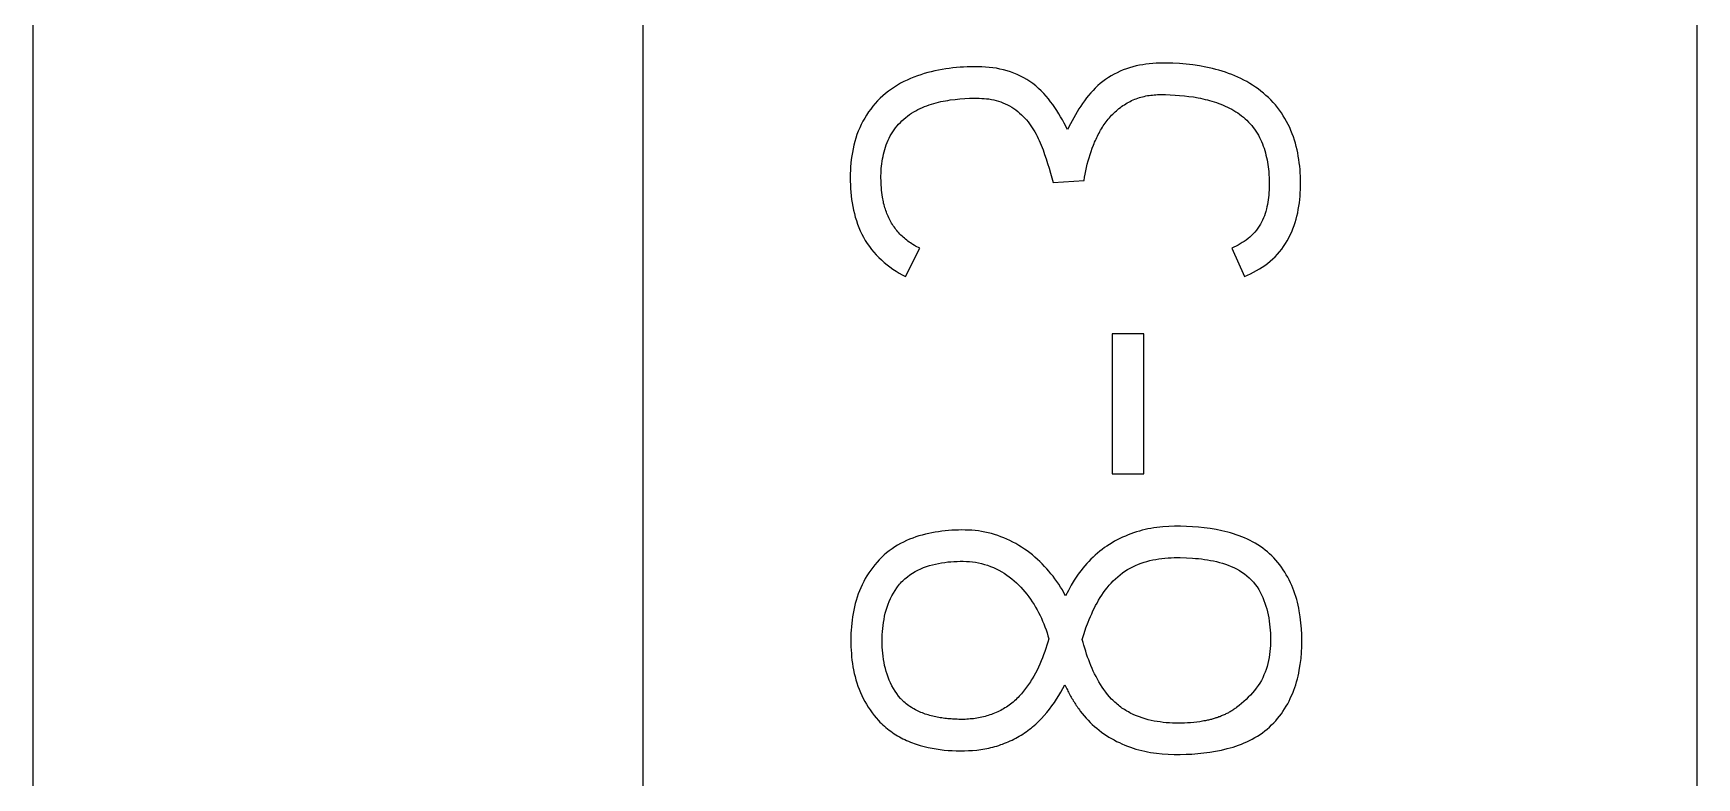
# Model space of a CAD drawing. Header units: inches. Extents: x 9000 to 22395, y 8106 to 17135.
# Drawn here: x 10400.8 to 10414.13, y 8308.34 to 8314.31 of the extents above; entities that cross this region are included whole.
import ezdxf

# ---------------------------------------------------------------- set-up
doc = ezdxf.new("R2010")
doc.units = ezdxf.units.IN
doc.header["$MEASUREMENT"] = 0
doc.layers.add('20000_FRONT_O', color=7, linetype='Continuous')
doc.layers.add('20500_FRONT_O_LABELING', color=7, linetype='Continuous')

msp = doc.modelspace()

# ---------------------------------------------------------------- linework, layer by layer
at = {"layer": '20000_FRONT_O', "linetype": 'Continuous'}
for p, q in [((10400.798, 8294.993), (10400.798, 8517.173)), ((10405.686, 8298.787), (10405.686, 8372.755)), ((10414.129, 8351.649), (10414.129, 8298.104))]:
    msp.add_line(p, q, dxfattribs=at)
at = {"layer": '20500_FRONT_O_LABELING', "linetype": 'Continuous'}
for p, q in [((10408.95, 8313.185), (10408.972, 8313.11)), ((10408.972, 8313.11), (10409.219, 8313.124)), ((10407.788, 8312.355), (10407.902, 8312.582)), ((10410.402, 8312.582), (10410.506, 8312.355)), ((10409.445, 8311.896), (10409.445, 8310.772)), ((10409.697, 8311.896), (10409.445, 8311.896)), ((10409.697, 8310.772), (10409.697, 8311.896)), ((10409.445, 8310.772), (10409.697, 8310.772))]:
    msp.add_line(p, q, dxfattribs=at)
for points in [[(10409.086, 8313.534), (10409.059, 8313.585), (10409.045, 8313.611), (10409.031, 8313.636), (10409.016, 8313.661), (10409.001, 8313.686), (10408.985, 8313.71), (10408.968, 8313.734), (10408.951, 8313.757), (10408.934, 8313.78), (10408.915, 8313.802), (10408.896, 8313.823), (10408.875, 8313.844), (10408.854, 8313.864), (10408.832, 8313.884), (10408.809, 8313.902), (10408.785, 8313.919), (10408.761, 8313.935), (10408.736, 8313.95), (10408.71, 8313.963), (10408.684, 8313.975), (10408.657, 8313.986), (10408.629, 8313.996), (10408.602, 8314.005), (10408.573, 8314.013), (10408.545, 8314.019), (10408.516, 8314.025), (10408.487, 8314.029), (10408.458, 8314.032), (10408.429, 8314.034), (10408.399, 8314.036), (10408.37, 8314.037), (10408.341, 8314.037), (10408.312, 8314.037), (10408.283, 8314.036), (10408.254, 8314.035), (10408.225, 8314.033), (10408.196, 8314.031), (10408.167, 8314.028), (10408.138, 8314.024), (10408.11, 8314.02), (10408.081, 8314.015), (10408.052, 8314.01), (10408.024, 8314.004), (10407.995, 8313.998), (10407.967, 8313.991), (10407.938, 8313.983), (10407.91, 8313.974), (10407.883, 8313.964), (10407.855, 8313.954), (10407.828, 8313.943), (10407.801, 8313.931), (10407.775, 8313.918), (10407.749, 8313.905), (10407.724, 8313.89), (10407.699, 8313.875), (10407.675, 8313.859), (10407.652, 8313.842), (10407.629, 8313.824), (10407.607, 8313.805), (10407.586, 8313.785), (10407.565, 8313.765), (10407.546, 8313.743), (10407.527, 8313.721), (10407.509, 8313.698), (10407.492, 8313.675), (10407.476, 8313.65), (10407.461, 8313.626), (10407.446, 8313.6), (10407.433, 8313.574), (10407.421, 8313.547), (10407.409, 8313.52), (10407.399, 8313.493), (10407.39, 8313.465), (10407.381, 8313.437), (10407.374, 8313.409), (10407.368, 8313.38), (10407.362, 8313.351), (10407.357, 8313.323), (10407.353, 8313.294), (10407.35, 8313.265), (10407.348, 8313.236), (10407.346, 8313.207), (10407.345, 8313.178), (10407.345, 8313.149), (10407.345, 8313.119), (10407.346, 8313.09), (10407.348, 8313.061), (10407.35, 8313.032), (10407.353, 8313.003), (10407.356, 8312.974), (10407.36, 8312.945), (10407.366, 8312.917), (10407.372, 8312.888), (10407.379, 8312.86), (10407.386, 8312.832), (10407.395, 8312.804), (10407.404, 8312.776), (10407.415, 8312.749), (10407.426, 8312.722), (10407.439, 8312.696), (10407.452, 8312.67), (10407.466, 8312.645), (10407.482, 8312.621), (10407.499, 8312.597), (10407.516, 8312.573), (10407.535, 8312.551), (10407.554, 8312.529), (10407.574, 8312.508), (10407.595, 8312.488), (10407.617, 8312.468), (10407.64, 8312.45), (10407.663, 8312.432), (10407.687, 8312.415), (10407.712, 8312.399), (10407.737, 8312.383), (10407.762, 8312.369), (10407.788, 8312.355)], [(10410.506, 8312.355), (10410.53, 8312.366), (10410.554, 8312.378), (10410.578, 8312.39), (10410.601, 8312.403), (10410.624, 8312.416), (10410.647, 8312.43), (10410.669, 8312.445), (10410.69, 8312.461), (10410.711, 8312.478), (10410.731, 8312.496), (10410.75, 8312.514), (10410.769, 8312.534), (10410.786, 8312.554), (10410.803, 8312.575), (10410.818, 8312.597), (10410.833, 8312.62), (10410.847, 8312.642), (10410.86, 8312.666), (10410.872, 8312.69), (10410.883, 8312.714), (10410.893, 8312.738), (10410.902, 8312.764), (10410.911, 8312.789), (10410.918, 8312.815), (10410.925, 8312.84), (10410.931, 8312.867), (10410.936, 8312.893), (10410.941, 8312.92), (10410.945, 8312.946), (10410.948, 8312.973), (10410.95, 8313), (10410.952, 8313.027), (10410.953, 8313.053), (10410.954, 8313.08), (10410.954, 8313.134), (10410.953, 8313.161), (10410.952, 8313.187), (10410.95, 8313.214), (10410.947, 8313.241), (10410.944, 8313.267), (10410.941, 8313.294), (10410.936, 8313.32), (10410.931, 8313.346), (10410.926, 8313.372), (10410.92, 8313.398), (10410.913, 8313.424), (10410.905, 8313.45), (10410.897, 8313.475), (10410.887, 8313.5), (10410.877, 8313.525), (10410.867, 8313.55), (10410.855, 8313.574), (10410.842, 8313.598), (10410.829, 8313.622), (10410.815, 8313.644), (10410.8, 8313.667), (10410.785, 8313.689), (10410.769, 8313.71), (10410.752, 8313.731), (10410.734, 8313.751), (10410.716, 8313.771), (10410.697, 8313.79), (10410.677, 8313.808), (10410.657, 8313.826), (10410.636, 8313.843), (10410.615, 8313.86), (10410.593, 8313.875), (10410.57, 8313.89), (10410.547, 8313.904), (10410.524, 8313.918), (10410.5, 8313.931), (10410.476, 8313.943), (10410.452, 8313.954), (10410.427, 8313.965), (10410.402, 8313.975), (10410.377, 8313.984), (10410.352, 8313.993), (10410.326, 8314.002), (10410.3, 8314.009), (10410.274, 8314.016), (10410.248, 8314.023), (10410.222, 8314.029), (10410.196, 8314.034), (10410.143, 8314.044), (10410.09, 8314.052), (10410.037, 8314.059), (10409.983, 8314.063), (10409.93, 8314.066), (10409.876, 8314.067), (10409.823, 8314.066), (10409.796, 8314.065), (10409.769, 8314.063), (10409.742, 8314.061), (10409.715, 8314.058), (10409.689, 8314.054), (10409.662, 8314.049), (10409.636, 8314.044), (10409.61, 8314.037), (10409.584, 8314.029), (10409.558, 8314.021), (10409.533, 8314.012), (10409.509, 8314.001), (10409.484, 8313.99), (10409.46, 8313.978), (10409.437, 8313.965), (10409.414, 8313.951), (10409.392, 8313.936), (10409.37, 8313.92), (10409.349, 8313.904), (10409.329, 8313.886), (10409.309, 8313.867), (10409.291, 8313.848), (10409.273, 8313.828), (10409.255, 8313.808), (10409.239, 8313.787), (10409.223, 8313.765), (10409.207, 8313.744), (10409.192, 8313.721), (10409.178, 8313.699), (10409.164, 8313.676), (10409.137, 8313.629), (10409.111, 8313.581), (10409.086, 8313.534)], [(10407.604, 8312.991), (10407.601, 8313.011), (10407.598, 8313.03), (10407.596, 8313.049), (10407.595, 8313.068), (10407.593, 8313.088), (10407.592, 8313.107), (10407.592, 8313.126), (10407.591, 8313.145), (10407.591, 8313.164), (10407.592, 8313.184), (10407.593, 8313.203), (10407.594, 8313.222), (10407.596, 8313.241), (10407.598, 8313.26), (10407.601, 8313.28), (10407.604, 8313.299), (10407.608, 8313.318), (10407.612, 8313.337), (10407.617, 8313.356), (10407.622, 8313.375), (10407.628, 8313.393), (10407.634, 8313.412), (10407.642, 8313.43), (10407.649, 8313.448), (10407.658, 8313.465), (10407.666, 8313.483), (10407.676, 8313.5), (10407.686, 8313.516), (10407.697, 8313.532), (10407.708, 8313.548), (10407.721, 8313.563), (10407.733, 8313.577), (10407.747, 8313.591), (10407.76, 8313.605), (10407.775, 8313.618), (10407.79, 8313.63), (10407.805, 8313.642), (10407.821, 8313.654), (10407.837, 8313.664), (10407.854, 8313.675), (10407.87, 8313.684), (10407.888, 8313.694), (10407.905, 8313.702), (10407.923, 8313.71), (10407.941, 8313.718), (10407.959, 8313.725), (10407.978, 8313.732), (10407.996, 8313.738), (10408.015, 8313.743), (10408.033, 8313.748), (10408.052, 8313.753), (10408.071, 8313.758), (10408.09, 8313.761), (10408.109, 8313.765), (10408.128, 8313.768), (10408.147, 8313.771), (10408.186, 8313.776), (10408.224, 8313.78), (10408.263, 8313.783), (10408.302, 8313.785), (10408.321, 8313.786), (10408.341, 8313.786), (10408.36, 8313.786), (10408.379, 8313.785), (10408.399, 8313.784), (10408.418, 8313.783), (10408.437, 8313.781), (10408.456, 8313.779), (10408.476, 8313.775), (10408.495, 8313.772), (10408.514, 8313.767), (10408.533, 8313.762), (10408.551, 8313.756), (10408.569, 8313.748), (10408.587, 8313.741), (10408.605, 8313.732), (10408.622, 8313.723), (10408.639, 8313.713), (10408.656, 8313.702), (10408.672, 8313.691), (10408.687, 8313.679), (10408.702, 8313.666), (10408.717, 8313.653), (10408.731, 8313.639), (10408.745, 8313.625), (10408.758, 8313.611), (10408.77, 8313.596), (10408.782, 8313.58), (10408.793, 8313.564), (10408.804, 8313.548), (10408.815, 8313.532), (10408.825, 8313.515), (10408.834, 8313.498), (10408.844, 8313.48), (10408.852, 8313.463), (10408.86, 8313.445), (10408.868, 8313.427), (10408.876, 8313.409), (10408.883, 8313.391), (10408.89, 8313.372), (10408.903, 8313.335), (10408.915, 8313.298), (10408.927, 8313.261), (10408.939, 8313.223), (10408.95, 8313.185)], [(10409.219, 8313.124), (10409.223, 8313.151), (10409.228, 8313.177), (10409.233, 8313.204), (10409.239, 8313.23), (10409.245, 8313.256), (10409.252, 8313.282), (10409.259, 8313.308), (10409.267, 8313.334), (10409.275, 8313.359), (10409.284, 8313.385), (10409.294, 8313.41), (10409.299, 8313.422), (10409.304, 8313.434), (10409.31, 8313.446), (10409.315, 8313.458), (10409.321, 8313.471), (10409.327, 8313.482), (10409.333, 8313.494), (10409.339, 8313.506), (10409.346, 8313.518), (10409.352, 8313.529), (10409.359, 8313.541), (10409.366, 8313.552), (10409.373, 8313.563), (10409.381, 8313.574), (10409.389, 8313.585), (10409.397, 8313.596), (10409.405, 8313.607), (10409.413, 8313.617), (10409.422, 8313.628), (10409.431, 8313.638), (10409.44, 8313.648), (10409.449, 8313.657), (10409.459, 8313.667), (10409.468, 8313.676), (10409.478, 8313.685), (10409.489, 8313.694), (10409.499, 8313.702), (10409.51, 8313.71), (10409.52, 8313.718), (10409.531, 8313.726), (10409.542, 8313.733), (10409.554, 8313.74), (10409.565, 8313.747), (10409.577, 8313.754), (10409.588, 8313.76), (10409.6, 8313.766), (10409.612, 8313.771), (10409.625, 8313.777), (10409.637, 8313.781), (10409.65, 8313.786), (10409.662, 8313.79), (10409.675, 8313.794), (10409.688, 8313.797), (10409.701, 8313.8), (10409.714, 8313.803), (10409.727, 8313.806), (10409.741, 8313.808), (10409.754, 8313.81), (10409.767, 8313.811), (10409.781, 8313.812), (10409.794, 8313.813), (10409.808, 8313.814), (10409.821, 8313.815), (10409.835, 8313.815)], [(10409.835, 8313.815), (10409.872, 8313.814), (10409.91, 8313.813), (10409.948, 8313.811), (10409.985, 8313.808), (10410.023, 8313.805), (10410.06, 8313.8), (10410.097, 8313.795), (10410.134, 8313.788), (10410.152, 8313.785), (10410.171, 8313.781), (10410.189, 8313.776), (10410.207, 8313.772), (10410.225, 8313.767), (10410.243, 8313.762), (10410.262, 8313.756), (10410.28, 8313.75), (10410.298, 8313.744), (10410.315, 8313.737), (10410.333, 8313.73), (10410.351, 8313.722), (10410.368, 8313.714), (10410.385, 8313.706), (10410.402, 8313.697), (10410.418, 8313.687), (10410.435, 8313.677), (10410.451, 8313.667), (10410.466, 8313.656), (10410.481, 8313.645), (10410.496, 8313.633), (10410.51, 8313.621), (10410.524, 8313.608), (10410.537, 8313.594), (10410.55, 8313.58), (10410.563, 8313.566), (10410.574, 8313.551), (10410.586, 8313.536), (10410.596, 8313.52), (10410.606, 8313.504), (10410.616, 8313.488), (10410.625, 8313.471), (10410.633, 8313.454), (10410.641, 8313.437), (10410.649, 8313.419), (10410.655, 8313.402), (10410.662, 8313.384), (10410.667, 8313.366), (10410.673, 8313.347), (10410.677, 8313.329), (10410.682, 8313.31), (10410.686, 8313.292), (10410.689, 8313.273), (10410.692, 8313.254), (10410.695, 8313.236), (10410.697, 8313.217), (10410.699, 8313.198), (10410.7, 8313.179), (10410.702, 8313.141), (10410.703, 8313.123), (10410.703, 8313.104), (10410.703, 8313.085), (10410.703, 8313.066), (10410.702, 8313.047), (10410.701, 8313.028), (10410.699, 8313.009), (10410.697, 8312.99), (10410.695, 8312.971), (10410.692, 8312.952), (10410.689, 8312.934), (10410.685, 8312.915), (10410.681, 8312.897), (10410.676, 8312.878), (10410.67, 8312.86), (10410.664, 8312.842), (10410.657, 8312.825), (10410.649, 8312.807), (10410.641, 8312.79), (10410.632, 8312.774), (10410.622, 8312.758), (10410.611, 8312.742), (10410.6, 8312.727), (10410.588, 8312.712), (10410.575, 8312.698), (10410.561, 8312.685), (10410.547, 8312.672), (10410.533, 8312.66), (10410.518, 8312.648), (10410.502, 8312.637), (10410.486, 8312.627), (10410.47, 8312.617), (10410.454, 8312.607), (10410.437, 8312.598), (10410.42, 8312.59), (10410.402, 8312.582)], [(10407.902, 8312.582), (10407.891, 8312.587), (10407.88, 8312.593), (10407.869, 8312.599), (10407.859, 8312.605), (10407.848, 8312.612), (10407.838, 8312.618), (10407.828, 8312.625), (10407.818, 8312.632), (10407.808, 8312.639), (10407.798, 8312.647), (10407.789, 8312.654), (10407.779, 8312.662), (10407.77, 8312.67), (10407.761, 8312.679), (10407.752, 8312.687), (10407.743, 8312.696), (10407.735, 8312.705), (10407.727, 8312.714), (10407.719, 8312.724), (10407.711, 8312.733), (10407.704, 8312.743), (10407.697, 8312.753), (10407.69, 8312.763), (10407.683, 8312.773), (10407.677, 8312.783), (10407.671, 8312.794), (10407.665, 8312.804), (10407.659, 8312.815), (10407.654, 8312.826), (10407.649, 8312.838), (10407.644, 8312.849), (10407.639, 8312.861), (10407.635, 8312.872), (10407.631, 8312.884), (10407.627, 8312.895), (10407.623, 8312.907), (10407.62, 8312.919), (10407.616, 8312.931), (10407.613, 8312.943), (10407.611, 8312.955), (10407.608, 8312.967), (10407.606, 8312.979), (10407.604, 8312.991)], [(10409.071, 8309.795), (10409.058, 8309.819), (10409.045, 8309.842), (10409.031, 8309.864), (10409.016, 8309.887), (10409.002, 8309.909), (10408.986, 8309.93), (10408.971, 8309.951), (10408.954, 8309.972), (10408.937, 8309.992), (10408.92, 8310.012), (10408.902, 8310.031), (10408.884, 8310.05), (10408.865, 8310.069), (10408.845, 8310.087), (10408.825, 8310.105), (10408.805, 8310.122), (10408.784, 8310.139), (10408.762, 8310.155), (10408.741, 8310.17), (10408.718, 8310.185), (10408.696, 8310.199), (10408.673, 8310.213), (10408.649, 8310.225), (10408.625, 8310.238), (10408.601, 8310.249), (10408.577, 8310.26), (10408.552, 8310.269), (10408.527, 8310.278), (10408.502, 8310.287), (10408.476, 8310.294), (10408.45, 8310.3), (10408.424, 8310.306), (10408.398, 8310.311), (10408.372, 8310.315), (10408.346, 8310.318), (10408.319, 8310.32), (10408.292, 8310.321), (10408.266, 8310.322), (10408.239, 8310.323), (10408.212, 8310.322), (10408.186, 8310.321), (10408.159, 8310.32), (10408.132, 8310.318), (10408.106, 8310.315), (10408.079, 8310.312), (10408.053, 8310.309), (10408.027, 8310.305), (10408, 8310.3), (10407.974, 8310.295), (10407.948, 8310.289), (10407.922, 8310.282), (10407.896, 8310.275), (10407.871, 8310.267), (10407.846, 8310.258), (10407.821, 8310.248), (10407.796, 8310.237), (10407.772, 8310.226), (10407.748, 8310.214), (10407.725, 8310.201), (10407.702, 8310.187), (10407.68, 8310.172), (10407.658, 8310.156), (10407.637, 8310.139), (10407.617, 8310.122), (10407.597, 8310.103), (10407.578, 8310.084), (10407.56, 8310.064), (10407.542, 8310.044), (10407.525, 8310.023), (10407.509, 8310.001), (10407.494, 8309.979), (10407.479, 8309.956), (10407.466, 8309.933), (10407.453, 8309.909), (10407.441, 8309.884), (10407.43, 8309.86), (10407.419, 8309.835), (10407.41, 8309.81), (10407.401, 8309.784), (10407.393, 8309.758), (10407.386, 8309.732), (10407.379, 8309.706), (10407.374, 8309.68), (10407.368, 8309.654), (10407.364, 8309.627), (10407.36, 8309.6), (10407.357, 8309.574), (10407.355, 8309.547), (10407.353, 8309.52), (10407.351, 8309.494), (10407.35, 8309.467), (10407.35, 8309.44), (10407.35, 8309.413), (10407.351, 8309.386), (10407.352, 8309.359), (10407.354, 8309.333), (10407.356, 8309.306), (10407.359, 8309.279), (10407.363, 8309.252), (10407.367, 8309.226), (10407.372, 8309.2), (10407.378, 8309.173), (10407.384, 8309.147), (10407.391, 8309.122), (10407.399, 8309.096), (10407.407, 8309.07), (10407.417, 8309.045), (10407.427, 8309.02), (10407.438, 8308.996), (10407.45, 8308.972), (10407.462, 8308.948), (10407.476, 8308.925), (10407.49, 8308.902), (10407.505, 8308.879), (10407.52, 8308.857), (10407.537, 8308.836), (10407.554, 8308.815), (10407.572, 8308.794)], [(10409.189, 8308.87), (10409.204, 8308.851), (10409.219, 8308.832), (10409.235, 8308.814), (10409.251, 8308.797), (10409.268, 8308.78), (10409.285, 8308.763), (10409.303, 8308.747), (10409.321, 8308.732), (10409.339, 8308.717), (10409.358, 8308.702), (10409.378, 8308.689), (10409.398, 8308.675), (10409.418, 8308.662), (10409.438, 8308.65), (10409.459, 8308.639), (10409.48, 8308.627), (10409.502, 8308.617), (10409.523, 8308.607), (10409.545, 8308.598), (10409.568, 8308.589), (10409.59, 8308.58), (10409.613, 8308.573), (10409.635, 8308.566), (10409.658, 8308.559), (10409.681, 8308.553), (10409.705, 8308.548), (10409.728, 8308.543), (10409.751, 8308.539), (10409.775, 8308.535), (10409.799, 8308.532), (10409.846, 8308.527), (10409.894, 8308.524), (10409.941, 8308.523), (10409.989, 8308.523), (10410.037, 8308.524), (10410.084, 8308.526), (10410.132, 8308.53), (10410.179, 8308.535), (10410.226, 8308.541), (10410.273, 8308.548), (10410.32, 8308.558), (10410.366, 8308.569), (10410.39, 8308.575), (10410.413, 8308.582), (10410.435, 8308.59), (10410.458, 8308.597), (10410.48, 8308.606), (10410.503, 8308.615), (10410.524, 8308.625), (10410.546, 8308.635), (10410.567, 8308.646), (10410.588, 8308.658), (10410.609, 8308.67), (10410.629, 8308.683), (10410.649, 8308.697), (10410.668, 8308.711), (10410.687, 8308.726), (10410.705, 8308.742), (10410.722, 8308.759), (10410.739, 8308.776), (10410.755, 8308.793), (10410.77, 8308.811), (10410.785, 8308.83), (10410.8, 8308.849), (10410.813, 8308.868), (10410.826, 8308.888), (10410.839, 8308.909), (10410.851, 8308.929), (10410.862, 8308.951), (10410.872, 8308.972), (10410.882, 8308.994), (10410.892, 8309.015), (10410.9, 8309.038), (10410.908, 8309.06), (10410.916, 8309.082), (10410.922, 8309.105), (10410.929, 8309.128), (10410.935, 8309.151), (10410.94, 8309.174), (10410.944, 8309.198), (10410.952, 8309.245), (10410.958, 8309.292), (10410.962, 8309.34), (10410.964, 8309.388), (10410.965, 8309.436), (10410.964, 8309.484), (10410.961, 8309.531), (10410.957, 8309.579), (10410.952, 8309.626), (10410.944, 8309.673), (10410.94, 8309.696), (10410.935, 8309.72), (10410.929, 8309.743), (10410.923, 8309.766), (10410.916, 8309.789), (10410.909, 8309.811), (10410.901, 8309.834), (10410.892, 8309.856), (10410.883, 8309.878), (10410.873, 8309.9), (10410.863, 8309.922), (10410.852, 8309.943), (10410.84, 8309.964), (10410.828, 8309.984), (10410.815, 8310.004), (10410.801, 8310.024), (10410.787, 8310.043), (10410.772, 8310.062), (10410.756, 8310.08), (10410.74, 8310.098), (10410.724, 8310.115), (10410.706, 8310.131), (10410.689, 8310.147), (10410.67, 8310.162), (10410.651, 8310.176), (10410.632, 8310.19), (10410.612, 8310.203), (10410.591, 8310.216), (10410.57, 8310.227), (10410.549, 8310.239), (10410.528, 8310.249), (10410.506, 8310.259), (10410.484, 8310.268), (10410.461, 8310.277), (10410.439, 8310.285), (10410.416, 8310.292), (10410.393, 8310.299), (10410.37, 8310.306), (10410.324, 8310.317), (10410.277, 8310.326), (10410.23, 8310.334), (10410.182, 8310.34), (10410.135, 8310.345), (10410.088, 8310.349), (10410.04, 8310.351), (10409.993, 8310.353), (10409.945, 8310.353), (10409.898, 8310.351), (10409.85, 8310.348), (10409.802, 8310.343), (10409.779, 8310.339), (10409.755, 8310.335), (10409.731, 8310.331), (10409.708, 8310.326), (10409.685, 8310.32), (10409.662, 8310.314), (10409.639, 8310.307), (10409.616, 8310.3), (10409.594, 8310.292), (10409.572, 8310.283), (10409.55, 8310.274), (10409.528, 8310.264), (10409.506, 8310.254), (10409.484, 8310.243), (10409.463, 8310.232), (10409.443, 8310.22), (10409.422, 8310.207), (10409.402, 8310.194), (10409.383, 8310.181), (10409.364, 8310.167), (10409.345, 8310.152), (10409.327, 8310.137), (10409.309, 8310.121), (10409.291, 8310.105), (10409.274, 8310.089), (10409.257, 8310.071), (10409.241, 8310.054), (10409.225, 8310.036), (10409.21, 8310.017), (10409.195, 8309.998), (10409.181, 8309.979), (10409.167, 8309.96), (10409.141, 8309.92), (10409.116, 8309.88), (10409.093, 8309.838), (10409.071, 8309.795)], [(10407.749, 8308.971), (10407.733, 8308.991), (10407.718, 8309.01), (10407.704, 8309.031), (10407.691, 8309.052), (10407.679, 8309.074), (10407.668, 8309.096), (10407.658, 8309.119), (10407.649, 8309.142), (10407.641, 8309.165), (10407.633, 8309.189), (10407.627, 8309.212), (10407.621, 8309.237), (10407.616, 8309.261), (10407.612, 8309.285), (10407.609, 8309.31), (10407.606, 8309.334), (10407.604, 8309.359), (10407.602, 8309.384), (10407.601, 8309.409), (10407.601, 8309.433), (10407.601, 8309.458), (10407.602, 8309.483), (10407.604, 8309.508), (10407.606, 8309.533), (10407.608, 8309.557), (10407.612, 8309.582), (10407.616, 8309.606), (10407.621, 8309.631), (10407.626, 8309.655), (10407.633, 8309.679), (10407.64, 8309.703), (10407.648, 8309.727), (10407.658, 8309.75), (10407.668, 8309.773), (10407.679, 8309.795), (10407.691, 8309.817), (10407.704, 8309.838), (10407.718, 8309.858), (10407.725, 8309.868), (10407.733, 8309.878), (10407.741, 8309.888), (10407.749, 8309.897), (10407.757, 8309.906), (10407.766, 8309.915), (10407.784, 8309.931), (10407.804, 8309.947), (10407.824, 8309.962), (10407.844, 8309.976), (10407.866, 8309.989), (10407.888, 8310.001), (10407.91, 8310.011), (10407.933, 8310.021), (10407.957, 8310.029), (10407.98, 8310.037), (10408.004, 8310.044), (10408.029, 8310.049), (10408.053, 8310.055), (10408.077, 8310.059), (10408.102, 8310.063), (10408.127, 8310.066), (10408.151, 8310.068), (10408.176, 8310.07), (10408.201, 8310.071), (10408.226, 8310.072), (10408.251, 8310.072), (10408.276, 8310.071), (10408.3, 8310.07), (10408.325, 8310.067), (10408.349, 8310.064), (10408.374, 8310.06), (10408.398, 8310.054), (10408.422, 8310.047), (10408.446, 8310.04), (10408.469, 8310.031), (10408.492, 8310.022), (10408.515, 8310.011), (10408.537, 8310), (10408.559, 8309.988), (10408.58, 8309.975), (10408.6, 8309.961), (10408.62, 8309.946), (10408.64, 8309.931), (10408.659, 8309.915), (10408.677, 8309.898), (10408.695, 8309.881), (10408.712, 8309.863), (10408.729, 8309.845), (10408.745, 8309.826), (10408.761, 8309.807), (10408.776, 8309.787), (10408.79, 8309.767), (10408.804, 8309.747), (10408.818, 8309.726), (10408.831, 8309.704), (10408.843, 8309.682), (10408.855, 8309.66), (10408.866, 8309.638), (10408.877, 8309.615), (10408.887, 8309.592), (10408.897, 8309.569), (10408.906, 8309.546), (10408.915, 8309.522), (10408.923, 8309.498), (10408.93, 8309.474), (10408.938, 8309.45)], [(10409.204, 8309.445), (10409.219, 8309.492), (10409.234, 8309.538), (10409.251, 8309.583), (10409.26, 8309.606), (10409.27, 8309.628), (10409.28, 8309.651), (10409.29, 8309.673), (10409.3, 8309.694), (10409.312, 8309.716), (10409.323, 8309.737), (10409.335, 8309.759), (10409.348, 8309.78), (10409.361, 8309.8), (10409.375, 8309.821), (10409.389, 8309.84), (10409.404, 8309.86), (10409.42, 8309.879), (10409.436, 8309.897), (10409.453, 8309.915), (10409.471, 8309.932), (10409.489, 8309.948), (10409.508, 8309.963), (10409.527, 8309.978), (10409.547, 8309.992), (10409.567, 8310.005), (10409.588, 8310.017), (10409.61, 8310.028), (10409.632, 8310.039), (10409.654, 8310.048), (10409.677, 8310.057), (10409.7, 8310.064), (10409.723, 8310.071), (10409.747, 8310.077), (10409.77, 8310.083), (10409.794, 8310.087), (10409.818, 8310.091), (10409.843, 8310.094), (10409.867, 8310.097), (10409.892, 8310.099), (10409.916, 8310.1), (10409.941, 8310.101), (10409.99, 8310.101), (10410.039, 8310.1), (10410.088, 8310.097), (10410.112, 8310.095), (10410.136, 8310.093), (10410.161, 8310.09), (10410.185, 8310.087), (10410.209, 8310.083), (10410.233, 8310.079), (10410.257, 8310.074), (10410.281, 8310.069), (10410.305, 8310.063), (10410.328, 8310.056), (10410.352, 8310.049), (10410.375, 8310.04), (10410.398, 8310.031), (10410.42, 8310.021), (10410.442, 8310.01), (10410.464, 8309.998), (10410.484, 8309.985), (10410.504, 8309.971), (10410.523, 8309.956), (10410.542, 8309.94), (10410.559, 8309.923), (10410.576, 8309.905), (10410.591, 8309.886), (10410.605, 8309.866), (10410.619, 8309.846), (10410.631, 8309.825), (10410.642, 8309.803), (10410.652, 8309.781), (10410.661, 8309.758), (10410.669, 8309.735), (10410.677, 8309.712), (10410.684, 8309.689), (10410.689, 8309.665), (10410.695, 8309.641), (10410.699, 8309.617), (10410.703, 8309.592), (10410.706, 8309.568), (10410.708, 8309.543), (10410.71, 8309.519), (10410.712, 8309.495), (10410.713, 8309.47), (10410.713, 8309.446), (10410.713, 8309.421), (10410.712, 8309.397), (10410.711, 8309.372), (10410.709, 8309.348), (10410.706, 8309.324), (10410.702, 8309.3), (10410.698, 8309.276), (10410.692, 8309.252), (10410.686, 8309.229), (10410.679, 8309.205), (10410.671, 8309.182), (10410.661, 8309.16), (10410.651, 8309.138), (10410.64, 8309.116), (10410.627, 8309.095), (10410.614, 8309.075), (10410.599, 8309.055), (10410.584, 8309.036), (10410.569, 8309.017), (10410.552, 8308.999), (10410.535, 8308.981), (10410.517, 8308.964), (10410.499, 8308.947), (10410.48, 8308.931), (10410.461, 8308.915), (10410.442, 8308.9)], [(10408.938, 8309.45), (10408.93, 8309.424), (10408.922, 8309.399), (10408.913, 8309.373), (10408.904, 8309.348), (10408.895, 8309.322), (10408.885, 8309.297), (10408.875, 8309.272), (10408.864, 8309.247), (10408.853, 8309.223), (10408.842, 8309.199), (10408.829, 8309.175), (10408.817, 8309.151), (10408.803, 8309.128), (10408.796, 8309.117), (10408.789, 8309.105), (10408.782, 8309.094), (10408.774, 8309.083), (10408.767, 8309.072), (10408.759, 8309.061), (10408.751, 8309.051), (10408.743, 8309.04), (10408.735, 8309.03), (10408.726, 8309.019), (10408.717, 8309.009), (10408.708, 8308.999), (10408.699, 8308.989), (10408.69, 8308.98), (10408.68, 8308.97), (10408.671, 8308.961), (10408.661, 8308.952), (10408.65, 8308.943), (10408.64, 8308.935), (10408.629, 8308.927), (10408.619, 8308.919), (10408.608, 8308.911), (10408.597, 8308.903), (10408.585, 8308.896), (10408.574, 8308.889), (10408.562, 8308.882), (10408.551, 8308.876), (10408.539, 8308.87), (10408.527, 8308.864), (10408.514, 8308.858), (10408.502, 8308.853), (10408.489, 8308.848), (10408.477, 8308.843), (10408.464, 8308.839), (10408.451, 8308.835), (10408.439, 8308.831), (10408.426, 8308.827), (10408.413, 8308.824), (10408.399, 8308.821), (10408.386, 8308.818), (10408.373, 8308.816), (10408.36, 8308.813), (10408.346, 8308.811), (10408.333, 8308.809), (10408.32, 8308.808), (10408.306, 8308.807), (10408.293, 8308.806), (10408.279, 8308.805), (10408.266, 8308.804), (10408.252, 8308.804)], [(10410.178, 8308.791), (10410.146, 8308.785), (10410.122, 8308.782), (10410.098, 8308.779), (10410.073, 8308.776), (10410.049, 8308.775), (10410.025, 8308.774), (10410, 8308.773), (10409.976, 8308.773), (10409.952, 8308.773), (10409.927, 8308.774), (10409.903, 8308.776), (10409.878, 8308.777), (10409.854, 8308.78), (10409.83, 8308.783), (10409.805, 8308.786), (10409.781, 8308.79), (10409.757, 8308.795), (10409.733, 8308.801), (10409.709, 8308.808), (10409.686, 8308.815), (10409.663, 8308.823), (10409.64, 8308.832), (10409.617, 8308.841), (10409.606, 8308.846), (10409.595, 8308.852), (10409.585, 8308.857), (10409.574, 8308.863), (10409.563, 8308.869), (10409.553, 8308.875), (10409.543, 8308.882), (10409.532, 8308.888), (10409.522, 8308.895), (10409.513, 8308.902), (10409.503, 8308.91), (10409.494, 8308.917), (10409.484, 8308.925), (10409.475, 8308.933), (10409.466, 8308.941), (10409.457, 8308.95), (10409.449, 8308.958), (10409.44, 8308.967), (10409.424, 8308.985), (10409.408, 8309.004), (10409.393, 8309.023), (10409.378, 8309.043), (10409.364, 8309.063), (10409.351, 8309.083), (10409.338, 8309.104), (10409.326, 8309.126), (10409.315, 8309.147), (10409.304, 8309.169), (10409.293, 8309.191), (10409.283, 8309.213), (10409.274, 8309.236), (10409.264, 8309.258), (10409.256, 8309.281), (10409.247, 8309.304), (10409.239, 8309.328), (10409.232, 8309.351), (10409.224, 8309.374), (10409.217, 8309.398), (10409.211, 8309.421), (10409.204, 8309.445)], [(10407.572, 8308.794), (10407.583, 8308.782), (10407.595, 8308.771), (10407.607, 8308.759), (10407.619, 8308.748), (10407.631, 8308.738), (10407.644, 8308.727), (10407.657, 8308.717), (10407.67, 8308.708), (10407.683, 8308.698), (10407.697, 8308.689), (10407.711, 8308.68), (10407.725, 8308.672), (10407.739, 8308.664), (10407.753, 8308.656), (10407.768, 8308.649), (10407.783, 8308.642), (10407.797, 8308.635), (10407.812, 8308.628), (10407.828, 8308.622), (10407.843, 8308.616), (10407.858, 8308.611), (10407.874, 8308.605), (10407.905, 8308.595), (10407.937, 8308.587), (10407.969, 8308.579), (10408.001, 8308.573), (10408.033, 8308.567), (10408.065, 8308.562), (10408.098, 8308.558), (10408.13, 8308.555), (10408.163, 8308.553), (10408.195, 8308.551), (10408.228, 8308.551), (10408.261, 8308.551), (10408.293, 8308.553), (10408.326, 8308.555), (10408.359, 8308.558), (10408.391, 8308.562), (10408.407, 8308.565), (10408.424, 8308.567), (10408.44, 8308.57), (10408.456, 8308.574), (10408.472, 8308.577), (10408.488, 8308.581), (10408.504, 8308.586), (10408.519, 8308.59), (10408.535, 8308.595), (10408.551, 8308.601), (10408.566, 8308.606), (10408.582, 8308.612), (10408.597, 8308.618), (10408.612, 8308.624), (10408.627, 8308.631), (10408.642, 8308.638), (10408.657, 8308.646), (10408.671, 8308.653), (10408.686, 8308.661), (10408.7, 8308.669), (10408.714, 8308.678), (10408.728, 8308.686), (10408.742, 8308.695), (10408.755, 8308.705), (10408.768, 8308.714), (10408.781, 8308.724), (10408.794, 8308.734), (10408.807, 8308.744), (10408.819, 8308.755), (10408.832, 8308.766), (10408.855, 8308.788), (10408.878, 8308.811), (10408.9, 8308.835), (10408.922, 8308.86), (10408.942, 8308.886), (10408.962, 8308.912), (10408.981, 8308.939), (10408.999, 8308.966), (10409.017, 8308.994), (10409.034, 8309.023), (10409.05, 8309.051), (10409.066, 8309.08)], [(10408.252, 8308.804), (10408.227, 8308.804), (10408.215, 8308.804), (10408.202, 8308.805), (10408.19, 8308.805), (10408.177, 8308.806), (10408.165, 8308.806), (10408.153, 8308.807), (10408.14, 8308.808), (10408.128, 8308.809), (10408.116, 8308.811), (10408.103, 8308.812), (10408.091, 8308.814), (10408.079, 8308.815), (10408.066, 8308.817), (10408.054, 8308.819), (10408.042, 8308.822), (10408.03, 8308.824), (10408.018, 8308.827), (10408.006, 8308.829), (10407.994, 8308.832), (10407.982, 8308.836), (10407.97, 8308.839), (10407.958, 8308.843), (10407.947, 8308.846), (10407.935, 8308.851), (10407.923, 8308.855), (10407.912, 8308.86), (10407.9, 8308.864), (10407.889, 8308.87), (10407.878, 8308.875), (10407.867, 8308.881), (10407.856, 8308.887), (10407.845, 8308.893), (10407.835, 8308.899), (10407.824, 8308.906), (10407.814, 8308.913), (10407.804, 8308.921), (10407.794, 8308.928), (10407.785, 8308.936), (10407.776, 8308.944), (10407.767, 8308.953), (10407.762, 8308.958), (10407.758, 8308.962), (10407.754, 8308.967), (10407.749, 8308.971)], [(10409.066, 8309.08), (10409.071, 8309.07), (10409.075, 8309.06), (10409.08, 8309.05), (10409.085, 8309.04), (10409.09, 8309.03), (10409.095, 8309.021), (10409.1, 8309.011), (10409.106, 8309.001), (10409.111, 8308.991), (10409.116, 8308.982), (10409.122, 8308.972), (10409.128, 8308.963), (10409.133, 8308.953), (10409.139, 8308.944), (10409.145, 8308.934), (10409.151, 8308.925), (10409.157, 8308.916), (10409.163, 8308.907), (10409.17, 8308.897), (10409.176, 8308.888), (10409.182, 8308.879), (10409.189, 8308.87)], [(10410.442, 8308.9), (10410.436, 8308.895), (10410.43, 8308.89), (10410.423, 8308.886), (10410.417, 8308.882), (10410.41, 8308.877), (10410.404, 8308.873), (10410.397, 8308.869), (10410.39, 8308.865), (10410.383, 8308.861), (10410.377, 8308.857), (10410.37, 8308.854), (10410.363, 8308.85), (10410.356, 8308.847), (10410.349, 8308.844), (10410.342, 8308.84), (10410.335, 8308.837), (10410.327, 8308.834), (10410.32, 8308.831), (10410.313, 8308.828), (10410.306, 8308.825), (10410.298, 8308.823), (10410.291, 8308.82), (10410.284, 8308.817), (10410.276, 8308.815), (10410.269, 8308.813), (10410.261, 8308.81), (10410.254, 8308.808), (10410.246, 8308.806), (10410.239, 8308.804), (10410.231, 8308.802), (10410.224, 8308.8), (10410.216, 8308.798), (10410.209, 8308.797), (10410.201, 8308.795), (10410.193, 8308.793), (10410.186, 8308.792), (10410.178, 8308.791)]]:
    msp.add_lwpolyline(points, dxfattribs=at)

doc.saveas('drawing.dxf')
